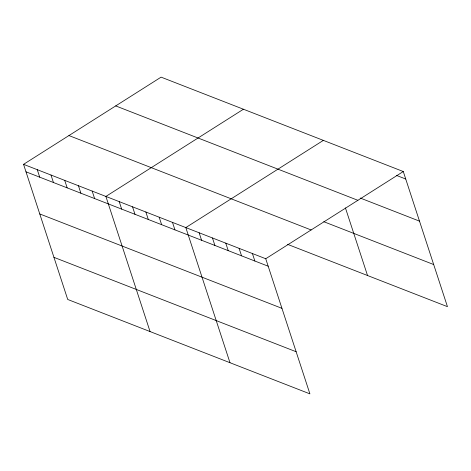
<?xml version="1.0" encoding="UTF-8"?>
<svg xmlns="http://www.w3.org/2000/svg" width="471" height="471" viewBox="0 0 471 471"><rect width="100%" height="100%" fill="white"/><g stroke="black" fill="none" stroke-linecap="round" stroke-linejoin="round"><path stroke-width="0.71" d="M23.55 164.338L265.738 258.732L309.906 393.862L67.718 299.468L23.55 164.338L161.094 77.138L403.282 171.532L447.45 306.662L287.604 244.361M243.436 109.231L105.893 196.431L150.061 331.56M323.359 140.382L185.815 227.581L229.983 362.711M265.738 258.732L403.282 171.532M396.405 175.377L405.725 179.015M360.221 198.032L419.496 221.14M115.707 105.91L357.895 200.31M323.789 221.706L433.679 264.537M68.937 135.56L311.131 229.96M25.993 171.815L268.182 266.215M39.764 213.94L281.952 308.34M53.947 257.343L296.135 351.737M345.426 207.899L367.527 275.511M252.421 253.545L254.864 261.022M239.097 248.352L241.541 255.83M225.78 243.16L228.223 250.637M212.456 237.967L214.9 245.45M199.139 232.774L201.582 240.257M172.498 222.394L174.941 229.872M159.174 217.202L161.624 224.679M145.857 212.009L148.3 219.486M132.534 206.816L134.983 214.293M119.216 201.623L121.659 209.106M92.169 191.085L94.618 198.562M78.445 185.733L80.888 193.216M64.721 180.387L67.165 187.864M50.998 175.035L53.441 182.512M37.274 169.684L39.717 177.167"/></g></svg>
